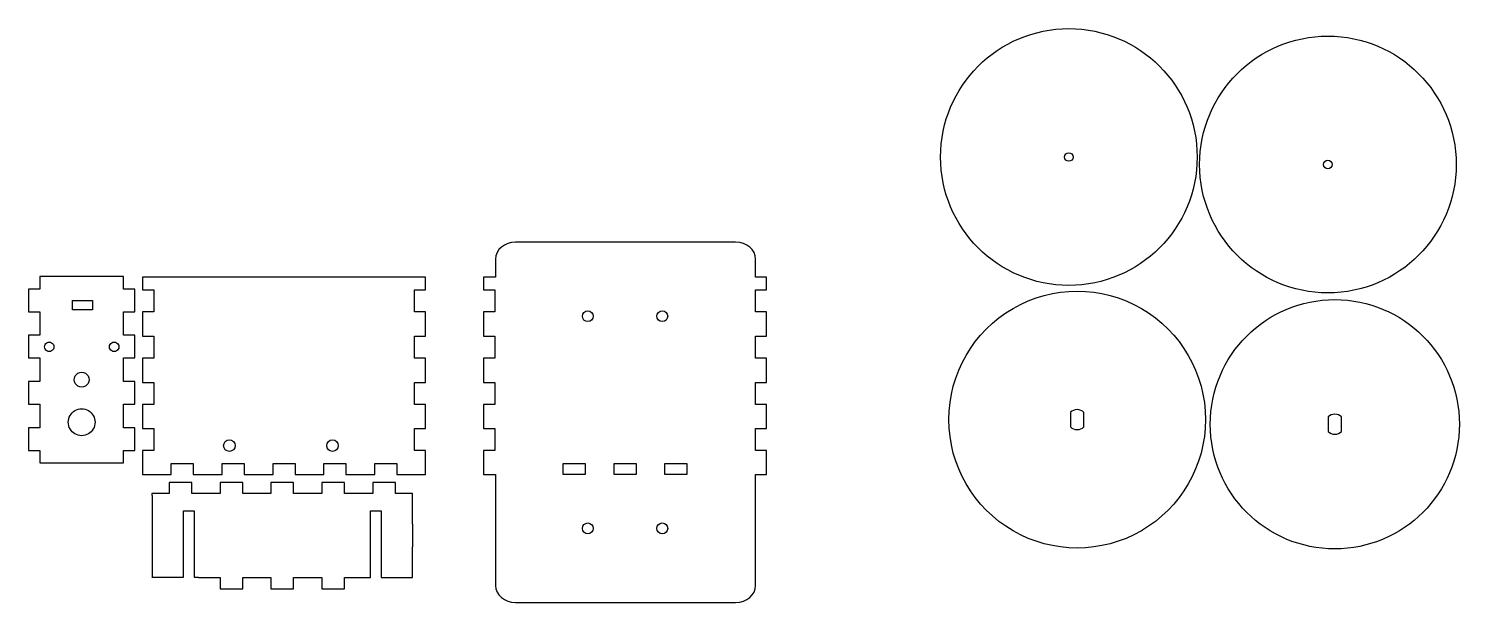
# Model space of a CAD drawing. Extents: x 31 to 415, y 30 to 184.
import ezdxf

# ---------------------------------------------------------------- set-up
doc = ezdxf.new("R2010")
doc.units = 0
doc.layers.add('newlayer', color=7, linetype='CONTINUOUS')

msp = doc.modelspace()

# ---------------------------------------------------------------- linework, layer by layer
at = {"layer": 'newlayer', "color": 7}
for points in [[(311.040109, 149.95603), (311.040109, 149.95603)], [(344.340108, 149.956029), (344.340108, 149.956029)], [(380.601457, 147.960418), (380.601457, 147.960418)], [(413.901456, 147.960416), (413.901456, 147.960416)], [(220.415556, 127.102222), (161.316458, 127.102222), (161.316458, 127.102222)], [(155.945417, 122.560208), (155.945417, 117.744792), (152.7175, 117.744792), (152.7175, 114.287569), (155.724931, 114.287569), (155.724931, 108.378542), (152.7175, 108.378542), (152.7175, 101.887431), (155.724931, 101.887431), (155.724931, 95.978403), (152.7175, 95.978403), (152.7175, 89.487292), (155.724931, 89.487292), (155.724931, 83.578264), (152.7175, 83.578264), (152.7175, 77.087153), (155.724931, 77.087153), (155.724931, 71.178125), (152.7175, 71.178125), (152.7175, 64.731111), (155.945417, 64.731111), (155.945417, 35.009583)], [(225.786597, 35.009583), (225.786597, 64.731111), (228.723472, 64.731111), (228.723472, 71.178125), (225.786597, 71.178125), (225.786597, 77.087153), (228.723472, 77.087153), (228.723472, 83.578264), (225.786597, 83.578264), (225.786597, 89.487292), (228.723472, 89.487292), (228.723472, 95.978403), (225.786597, 95.978403), (225.786597, 101.887431), (228.723472, 101.887431), (228.723472, 108.378542), (225.786597, 108.378542), (225.786597, 114.287569), (228.723472, 114.287569), (228.723472, 117.744792), (225.786597, 117.744792), (225.786597, 122.560208)], [(30.56936, 71.234584), (33.567971, 71.234584), (33.567971, 67.865556), (41.867068, 67.865556), (41.867068, 67.874361), (47.776096, 67.874361), (47.776096, 67.865556), (56.075193, 67.865556), (56.075193, 71.234584), (59.073804, 71.234584), (59.073804, 77.32), (56.075193, 77.32), (56.075193, 83.634722), (59.073804, 83.634722), (59.073804, 89.720139), (56.075193, 89.720139), (56.075193, 96.034861), (59.073804, 96.034861), (59.073804, 102.120278), (56.075193, 102.120278), (56.075193, 108.435), (59.073804, 108.435), (59.073804, 114.520417), (56.075193, 114.520417), (56.075193, 117.862986), (33.567971, 117.862986), (33.567971, 114.520417), (30.56936, 114.520417), (30.56936, 108.435), (33.567971, 108.435), (33.567971, 102.120278), (30.56936, 102.120278), (30.56936, 96.034861), (33.567971, 96.034861), (33.567971, 89.720139), (30.56936, 89.720139), (30.56936, 83.634722), (33.567971, 83.634722), (33.567971, 77.32), (30.56936, 77.32), (30.56936, 71.234584), (30.56936, 71.234584)], [(61.154028, 117.744792), (61.154028, 114.287569), (64.161458, 114.287569), (64.161458, 108.378542), (61.154028, 108.378542), (61.154028, 101.887431), (64.161458, 101.887431), (64.161458, 95.978403), (61.154028, 95.978403), (61.154028, 89.487292), (64.161458, 89.487292), (64.161458, 83.578264), (61.154028, 83.578264), (61.154028, 77.087153), (64.161458, 77.087153), (64.161458, 71.178125), (61.154028, 71.178125), (61.154028, 64.731111), (68.871042, 64.731111), (68.871042, 67.729722), (74.780069, 67.729722), (74.780069, 64.731111), (82.532361, 64.731111), (82.532361, 67.729722), (88.441389, 67.729722), (88.441389, 64.731111), (96.2025, 64.731111), (96.2025, 67.729722), (102.111528, 67.729722), (102.111528, 64.731111), (109.872639, 64.731111), (109.872639, 67.729722), (115.781667, 67.729722), (115.781667, 64.731111), (123.533958, 64.731111), (123.533958, 67.729722), (129.442986, 67.729722), (129.442986, 64.731111), (137.16, 64.731111), (137.16, 71.178125), (134.161389, 71.178125), (134.161389, 77.087153), (137.16, 77.087153), (137.16, 83.578264), (134.161389, 83.578264), (134.161389, 89.487292), (137.16, 89.487292), (137.16, 95.978403), (134.161389, 95.978403), (134.161389, 101.887431), (137.16, 101.887431), (137.16, 108.378542), (134.161389, 108.378542), (134.161389, 114.287569), (137.16, 114.287569), (137.16, 117.744792), (129.442986, 117.744792), (129.442986, 117.727153), (123.533958, 117.727153), (123.533958, 117.744792), (115.781667, 117.744792), (115.781667, 117.727153), (109.872639, 117.727153), (109.872639, 117.744792), (102.111528, 117.744792), (102.111528, 117.727153), (96.2025, 117.727153), (96.2025, 117.744792), (88.441389, 117.744792), (88.441389, 117.727153), (82.532361, 117.727153), (82.532361, 117.744792), (74.780069, 117.744792), (74.780069, 117.727153), (68.871042, 117.727153), (68.871042, 117.744792), (61.154028, 117.744792), (61.154028, 117.744792)], [(42.33637, 108.964277), (42.33637, 111.464277), (47.73637, 111.464277), (47.73637, 108.964277), (42.33637, 108.964277)], [(182.170486, 107.243333), (182.170486, 107.243333)], [(202.170486, 107.243333), (202.170486, 107.243333)], [(36.111579, 100.304275), (36.111579, 100.304275)], [(53.531579, 100.304275), (53.531579, 100.304275)], [(44.821575, 92.214275), (44.821575, 92.214275)], [(44.821575, 82.384275), (44.821575, 82.384275)], [(310.304011, 81.456162), (310.304011, 77.540328)], [(312.120788, 82.170537), (312.120788, 82.170537)], [(313.946427, 77.540328), (313.946427, 81.447342)], [(381.297922, 80.931034), (381.297922, 80.931034)], [(346.575215, 79.493835), (346.575215, 79.493835)], [(379.481145, 80.216659), (379.481145, 76.300825)], [(383.123561, 76.300825), (383.123561, 80.207839)], [(414.752347, 78.254331), (414.752347, 78.254331)], [(86.024012, 72.508207), (86.024012, 72.508207)], [(113.724013, 72.508207), (113.724013, 72.508207)], [(174.098881, 67.729722), (180.007909, 67.729722), (180.007909, 64.731111), (174.098881, 64.731111), (174.098881, 67.729722)], [(187.76902, 67.729722), (193.678048, 67.729722), (193.678048, 64.731111), (187.76902, 64.731111), (187.76902, 67.729722)], [(201.439159, 67.729722), (207.348187, 67.729722), (207.348187, 64.731111), (201.439159, 64.731111), (201.439159, 67.729722)], [(68.297778, 62.632083), (68.297778, 59.633472), (63.676389, 59.633472), (63.676389, 59.157222), (63.720486, 59.157222), (63.720486, 37.205625), (63.676389, 37.205625), (63.676389, 37.196806), (72.134236, 37.196806), (72.134236, 54.994444), (74.982917, 54.994444), (74.982917, 37.196806), (76.2, 37.196806), (76.2, 37.135069), (81.967917, 37.135069), (81.967917, 34.127639), (88.053333, 34.127639), (88.053333, 37.135069), (95.629236, 37.135069), (95.629236, 34.127639), (101.723472, 34.127639), (101.723472, 37.135069), (109.299375, 37.135069), (109.299375, 34.127639), (115.384792, 34.127639), (115.384792, 37.135069), (122.39625, 37.135069), (122.39625, 54.994444), (125.244931, 54.994444), (125.244931, 37.090972), (129.054931, 37.090972), (129.054931, 37.135069), (133.676319, 37.135069), (133.676319, 45.337153), (133.702778, 45.337153), (133.702778, 51.422569), (133.676319, 51.422569), (133.676319, 59.633472), (129.054931, 59.633472), (129.054931, 62.632083), (122.960694, 62.632083), (122.960694, 59.633472), (115.384792, 59.633472), (115.384792, 62.632083), (109.299375, 62.632083), (109.299375, 59.633472), (101.723472, 59.633472), (101.723472, 62.632083), (95.629236, 62.632083), (95.629236, 59.633472), (88.053333, 59.633472), (88.053333, 62.632083), (81.967917, 62.632083), (81.967917, 59.633472), (74.383194, 59.633472), (74.383194, 62.632083), (68.297778, 62.632083), (68.297778, 62.632083)], [(182.170486, 50.317637), (182.170486, 50.317637)], [(202.170486, 50.317637), (202.170486, 50.317637)], [(161.316458, 30.45875), (220.415556, 30.45875)]]:
    msp.add_lwpolyline(points, dxfattribs=at)
for points in [[(275.440108, 149.956029), (275.440108, 168.982238), (290.863898, 184.406029), (309.890108, 184.406029)], [(309.890108, 184.406029), (328.916317, 184.406029), (344.340108, 168.982238), (344.340108, 149.956029)], [(345.001456, 147.960416), (345.001456, 166.986626), (360.425246, 182.410417), (379.451456, 182.410417)], [(379.451456, 182.410417), (398.477665, 182.410417), (413.901456, 166.986626), (413.901456, 147.960416)], [(309.890108, 115.506028), (290.863898, 115.506028), (275.440108, 130.929819), (275.440108, 149.956029)], [(308.740108, 149.95603), (308.740108, 150.591158), (309.254981, 151.10603), (309.890107, 151.10603)], [(309.890107, 148.80603), (309.254981, 148.80603), (308.740108, 149.320902), (308.740108, 149.95603)], [(309.890107, 151.10603), (310.525235, 151.10603), (311.040109, 150.591158), (311.040109, 149.95603)], [(311.040109, 149.95603), (311.040109, 149.320902), (310.525235, 148.80603), (309.890107, 148.80603)], [(344.340108, 149.956029), (344.340108, 130.929819), (328.916317, 115.506028), (309.890108, 115.506028)], [(379.451456, 113.510416), (360.425246, 113.510416), (345.001456, 128.934207), (345.001456, 147.960416)], [(378.301456, 147.960418), (378.301456, 148.595546), (378.816329, 149.110417), (379.451455, 149.110417)], [(379.451455, 146.810418), (378.816329, 146.810418), (378.301456, 147.32529), (378.301456, 147.960418)], [(379.451455, 149.110417), (380.086583, 149.110417), (380.601457, 148.595546), (380.601457, 147.960418)], [(380.601457, 147.960418), (380.601457, 147.32529), (380.086583, 146.810418), (379.451455, 146.810418)], [(413.901456, 147.960416), (413.901456, 128.934207), (398.477665, 113.510416), (379.451456, 113.510416)], [(161.316458, 127.102222), (158.339923, 127.102222), (155.945417, 125.077715), (155.945417, 122.560208)], [(225.786597, 122.560208), (225.786597, 125.077715), (223.392091, 127.102222), (220.415556, 127.102222)], [(294.898458, 109.33348), (305.558218, 115.488731), (318.692211, 115.488731), (329.351971, 109.33348)], [(347.852347, 78.254331), (347.852347, 96.728256), (362.828422, 111.704332), (381.302347, 111.704332)], [(381.302347, 111.704332), (399.776271, 111.704332), (414.752347, 96.728256), (414.752347, 78.254331)], [(179.270486, 107.243333), (179.270486, 108.04415), (179.919674, 108.693333), (180.720486, 108.693333)], [(180.720486, 108.693333), (181.521299, 108.693333), (182.170486, 108.04415), (182.170486, 107.243333)], [(199.270486, 107.243333), (199.270486, 108.04415), (199.919673, 108.693333), (200.720486, 108.693333)], [(200.720486, 108.693333), (201.521299, 108.693333), (202.170486, 108.04415), (202.170486, 107.243333)], [(277.675214, 79.493835), (277.673041, 91.803083), (284.238698, 103.178228), (294.898458, 109.33348)], [(329.351971, 109.33348), (340.011731, 103.178228), (346.577388, 91.803083), (346.575215, 79.493835)], [(180.720486, 105.793333), (179.919674, 105.793333), (179.270486, 106.442523), (179.270486, 107.243333)], [(182.170486, 107.243333), (182.170486, 106.442523), (181.521299, 105.793333), (180.720486, 105.793333)], [(200.720486, 105.793333), (199.919673, 105.793333), (199.270486, 106.442523), (199.270486, 107.243333)], [(202.170486, 107.243333), (202.170486, 106.442523), (201.521299, 105.793333), (200.720486, 105.793333)], [(35.010564, 99.669679), (35.237738, 100.062823), (35.65752, 100.304774), (36.111579, 100.304275)], [(36.111579, 100.304275), (36.565639, 100.304774), (36.985421, 100.062823), (37.212595, 99.669679)], [(52.430564, 99.669679), (52.657738, 100.062823), (53.07752, 100.304774), (53.531579, 100.304275)], [(53.531579, 100.304275), (53.985639, 100.304774), (54.405421, 100.062823), (54.632595, 99.669679)], [(35.010564, 98.398873), (34.78339, 98.792017), (34.78339, 99.276534), (35.010564, 99.669679)], [(36.111579, 97.764276), (35.65752, 97.763777), (35.237738, 98.005729), (35.010564, 98.398873)], [(37.212595, 98.398873), (36.985421, 98.005729), (36.565639, 97.763777), (36.111579, 97.764276)], [(37.212595, 99.669679), (37.439769, 99.276534), (37.439769, 98.792017), (37.212595, 98.398873)], [(52.430564, 98.398873), (52.20339, 98.792017), (52.20339, 99.276534), (52.430564, 99.669679)], [(53.531579, 97.764276), (53.07752, 97.763777), (52.657738, 98.005729), (52.430564, 98.398873)], [(54.632595, 98.398873), (54.405421, 98.005729), (53.985639, 97.763777), (53.531579, 97.764276)], [(54.632595, 99.669679), (54.859769, 99.276534), (54.859769, 98.792017), (54.632595, 98.398873)], [(43.089081, 91.214428), (43.446465, 91.833308), (44.106917, 92.214465), (44.821575, 92.214275)], [(44.821575, 92.214275), (45.536233, 92.214465), (46.196685, 91.833308), (46.554069, 91.214428)], [(43.089081, 89.214121), (42.731697, 89.833001), (42.731697, 90.595548), (43.089081, 91.214428)], [(44.821575, 88.214274), (44.106917, 88.214084), (43.446465, 88.595241), (43.089081, 89.214121)], [(46.554069, 89.214121), (46.196685, 88.595241), (45.536233, 88.214084), (44.821575, 88.214274)], [(46.554069, 91.214428), (46.911453, 90.595548), (46.911453, 89.833001), (46.554069, 89.214121)], [(41.703086, 80.584552), (42.346377, 81.698536), (43.535191, 82.384617), (44.821575, 82.384275)], [(44.821575, 82.384275), (46.107959, 82.384617), (47.296774, 81.698536), (47.940064, 80.584552)], [(312.120788, 82.170537), (311.418139, 82.170537), (310.780712, 81.898613), (310.304011, 81.456162)], [(313.946427, 81.447342), (313.46696, 81.89316), (312.826485, 82.170537), (312.120788, 82.170537)], [(381.297922, 80.931034), (380.595273, 80.931034), (379.957846, 80.65911), (379.481145, 80.216659)], [(383.123561, 80.207839), (382.644094, 80.653657), (382.003619, 80.931034), (381.297922, 80.931034)], [(41.703086, 76.983999), (41.059795, 78.097983), (41.059795, 79.470567), (41.703086, 80.584552)], [(44.821575, 75.184275), (43.535191, 75.183933), (42.346377, 75.870014), (41.703086, 76.983999)], [(47.940064, 76.983999), (47.296774, 75.870014), (46.107959, 75.183933), (44.821575, 75.184275)], [(47.940064, 80.584552), (48.583355, 79.470567), (48.583355, 78.097983), (47.940064, 76.983999)], [(294.898458, 49.65419), (284.238698, 55.809442), (277.673041, 67.184586), (277.675214, 79.493835)], [(310.304011, 77.540328), (310.780994, 77.094262), (311.416785, 76.817134), (312.120788, 76.817134)], [(312.120788, 76.817134), (312.825723, 76.817134), (313.467129, 77.09326), (313.946427, 77.540328)], [(346.575215, 79.493835), (346.577388, 67.184586), (340.011731, 55.809442), (329.351971, 49.65419)], [(381.302347, 44.804331), (362.828422, 44.804331), (347.852347, 59.780407), (347.852347, 78.254331)], [(414.752347, 78.254331), (414.752347, 59.780407), (399.776271, 44.804331), (381.302347, 44.804331)], [(82.924013, 72.508207), (82.924013, 73.364248), (83.617971, 74.058207), (84.474013, 74.058207)], [(84.474013, 74.058207), (85.330054, 74.058207), (86.024012, 73.364248), (86.024012, 72.508207)], [(110.624014, 72.508207), (110.624014, 73.364248), (111.317972, 74.058207), (112.174014, 74.058207)], [(112.174014, 74.058207), (113.030055, 74.058207), (113.724013, 73.364248), (113.724013, 72.508207)], [(379.481145, 76.300825), (379.958128, 75.854759), (380.593919, 75.577631), (381.297922, 75.577631)], [(381.297922, 75.577631), (382.002857, 75.577631), (382.644263, 75.853757), (383.123561, 76.300825)], [(84.474013, 70.958207), (83.617971, 70.958207), (82.924013, 71.652166), (82.924013, 72.508207)], [(86.024012, 72.508207), (86.024012, 71.652166), (85.330054, 70.958207), (84.474013, 70.958207)], [(112.174014, 70.958207), (111.317972, 70.958207), (110.624014, 71.652166), (110.624014, 72.508207)], [(113.724013, 72.508207), (113.724013, 71.652166), (113.030055, 70.958207), (112.174014, 70.958207)], [(179.270486, 50.317637), (179.270486, 51.118454), (179.919674, 51.767637), (180.720486, 51.767637)], [(180.720486, 48.867637), (179.919674, 48.867637), (179.270486, 49.516828), (179.270486, 50.317637)], [(180.720486, 51.767637), (181.521299, 51.767637), (182.170486, 51.118454), (182.170486, 50.317637)], [(182.170486, 50.317637), (182.170486, 49.516828), (181.521299, 48.867637), (180.720486, 48.867637)], [(199.270486, 50.317637), (199.270486, 51.118454), (199.919673, 51.767637), (200.720486, 51.767637)], [(200.720486, 48.867637), (199.919673, 48.867637), (199.270486, 49.516828), (199.270486, 50.317637)], [(200.720486, 51.767637), (201.521299, 51.767637), (202.170486, 51.118454), (202.170486, 50.317637)], [(202.170486, 50.317637), (202.170486, 49.516828), (201.521299, 48.867637), (200.720486, 48.867637)], [(329.351971, 49.65419), (318.692211, 43.498938), (305.558218, 43.498938), (294.898458, 49.65419)], [(155.945417, 35.009583), (155.945417, 32.492076), (158.339923, 30.45875), (161.316458, 30.45875)], [(220.415556, 30.45875), (223.392091, 30.45875), (225.786597, 32.492076), (225.786597, 35.009583)]]:
    msp.add_open_spline(points, degree=3, dxfattribs=at)

doc.saveas('drawing.dxf')
